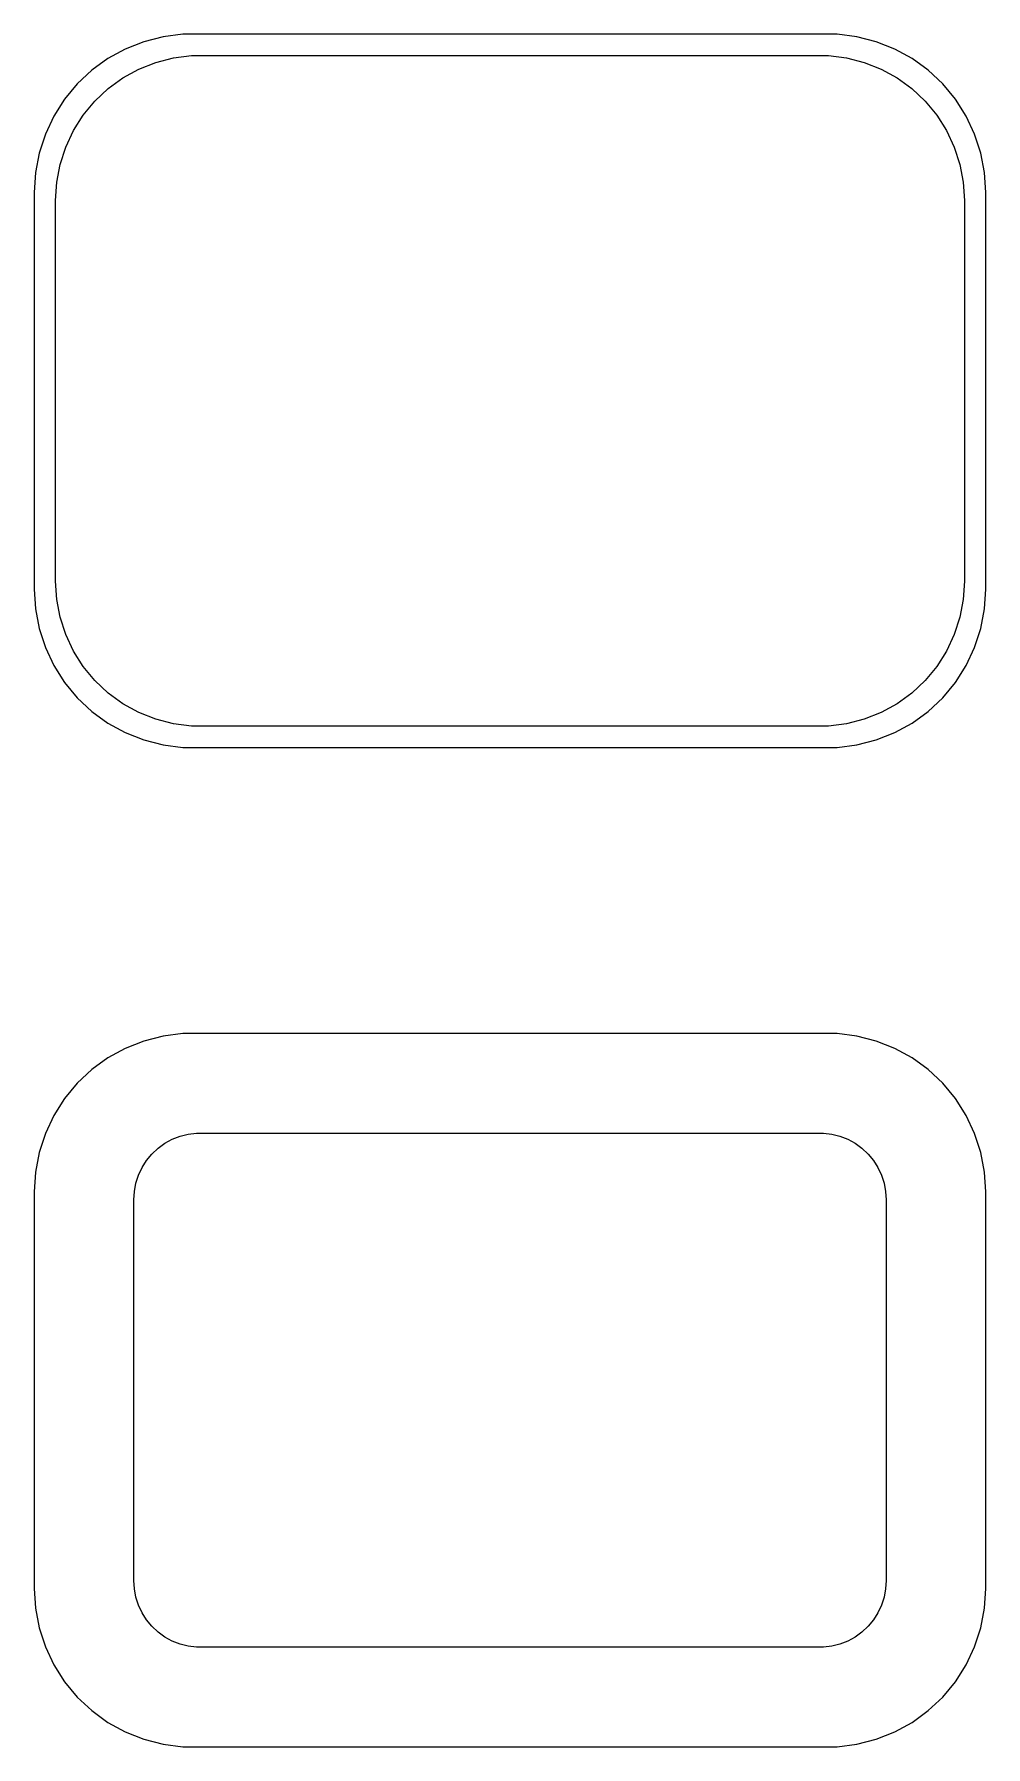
# Model space of a CAD drawing. Header units: metres. Extents: x -15 to 15, y 51.8 to 105.7.
import ezdxf

# ---------------------------------------------------------------- set-up
doc = ezdxf.new("R2010")
doc.units = ezdxf.units.M

msp = doc.modelspace()

# ---------------------------------------------------------------- linework, layer by layer
for p, q in [((-12.1289, 105.274), (-12.6791, 104.972)), ((-11.5451, 105.505), (-12.1289, 105.274)), ((-10.9369, 105.661), (-11.5451, 105.505)), ((-10.3139, 105.74), (-10.9369, 105.661)), ((10.3139, 105.74), (-10.3139, 105.74)), ((10.9369, 105.661), (10.3139, 105.74)), ((11.5451, 105.505), (10.9369, 105.661)), ((12.1289, 105.274), (11.5451, 105.505)), ((12.6791, 104.972), (12.1289, 105.274)), ((-12.6791, 104.972), (-13.1871, 104.603)), ((-11.6994, 104.643), (-11.1648, 104.854)), ((-11.1648, 104.854), (-10.6079, 104.997)), ((-10.6079, 104.997), (-10.0375, 105.069)), ((-10.0375, 105.069), (10.0375, 105.069)), ((10.0375, 105.069), (10.6079, 104.997)), ((10.6079, 104.997), (11.1648, 104.854)), ((11.1648, 104.854), (11.6994, 104.643)), ((13.1871, 104.603), (12.6791, 104.972)), ((-13.1871, 104.603), (-13.6448, 104.173)), ((-12.6684, 104.028), (-12.2032, 104.366)), ((-12.2032, 104.366), (-11.6994, 104.643)), ((11.6994, 104.643), (12.2032, 104.366)), ((12.2032, 104.366), (12.6684, 104.028)), ((13.6448, 104.173), (13.1871, 104.603)), ((-14.0451, 103.689), (-14.3815, 103.159)), ((-13.6448, 104.173), (-14.0451, 103.689)), ((-13.0875, 103.634), (-12.6684, 104.028)), ((12.6684, 104.028), (13.0875, 103.634)), ((14.0451, 103.689), (13.6448, 104.173)), ((14.3815, 103.159), (14.0451, 103.689)), ((-14.3815, 103.159), (-14.6489, 102.591)), ((-13.7621, 102.706), (-13.454, 103.191)), ((-13.454, 103.191), (-13.0875, 103.634)), ((13.0875, 103.634), (13.454, 103.191)), ((13.454, 103.191), (13.7621, 102.706)), ((14.6489, 102.591), (14.3815, 103.159)), ((-14.6489, 102.591), (-14.8429, 101.993)), ((-14.0069, 102.185), (-13.7621, 102.706)), ((13.7621, 102.706), (14.0069, 102.185)), ((14.8429, 101.993), (14.6489, 102.591)), ((-14.1846, 101.639), (-14.0069, 102.185)), ((14.0069, 102.185), (14.1846, 101.639)), ((-14.8429, 101.993), (-14.9606, 101.377)), ((-14.2923, 101.074), (-14.1846, 101.639)), ((14.1846, 101.639), (14.2923, 101.074)), ((14.9606, 101.377), (14.8429, 101.993)), ((-14.9606, 101.377), (-15, 100.75)), ((-14.3284, 100.5), (-14.2923, 101.074)), ((14.2923, 101.074), (14.3284, 100.5)), ((15, 100.75), (14.9606, 101.377)), ((-15, 100.75), (-15, 88.25)), ((-14.3284, 88.5), (-14.3284, 100.5)), ((14.3284, 100.5), (14.3284, 88.5)), ((15, 88.25), (15, 100.75)), ((-15, 88.25), (-14.9606, 87.6233)), ((-14.2923, 87.9262), (-14.3284, 88.5)), ((14.3284, 88.5), (14.2923, 87.9262)), ((14.9606, 87.6233), (15, 88.25)), ((-14.9606, 87.6233), (-14.8429, 87.0066)), ((-14.1846, 87.3614), (-14.2923, 87.9262)), ((14.2923, 87.9262), (14.1846, 87.3614)), ((14.8429, 87.0066), (14.9606, 87.6233)), ((-14.8429, 87.0066), (-14.6489, 86.4094)), ((-14.0069, 86.8146), (-14.1846, 87.3614)), ((14.1846, 87.3614), (14.0069, 86.8146)), ((14.6489, 86.4094), (14.8429, 87.0066)), ((-14.6489, 86.4094), (-14.3815, 85.8412)), ((-13.7621, 86.2943), (-14.0069, 86.8146)), ((14.0069, 86.8146), (13.7621, 86.2943)), ((14.3815, 85.8412), (14.6489, 86.4094)), ((-14.3815, 85.8412), (-14.0451, 85.3111)), ((-13.454, 85.8089), (-13.7621, 86.2943)), ((13.7621, 86.2943), (13.454, 85.8089)), ((14.0451, 85.3111), (14.3815, 85.8412)), ((-14.0451, 85.3111), (-13.6448, 84.8273)), ((-13.0875, 85.3658), (-13.454, 85.8089)), ((-12.6684, 84.9723), (-13.0875, 85.3658)), ((13.0875, 85.3658), (12.6684, 84.9723)), ((13.454, 85.8089), (13.0875, 85.3658)), ((13.6448, 84.8273), (14.0451, 85.3111)), ((-13.6448, 84.8273), (-13.1871, 84.3974)), ((-12.2032, 84.6343), (-12.6684, 84.9723)), ((12.6684, 84.9723), (12.2032, 84.6343)), ((13.1871, 84.3974), (13.6448, 84.8273)), ((-13.1871, 84.3974), (-12.6791, 84.0284)), ((-11.6994, 84.3573), (-12.2032, 84.6343)), ((-11.1648, 84.1456), (-11.6994, 84.3573)), ((11.6994, 84.3573), (11.1648, 84.1456)), ((12.2032, 84.6343), (11.6994, 84.3573)), ((12.6791, 84.0284), (13.1871, 84.3974)), ((-12.6791, 84.0284), (-12.1289, 83.7259)), ((-12.1289, 83.7259), (-11.5451, 83.4947)), ((-10.6079, 84.0027), (-11.1648, 84.1456)), ((-10.0375, 83.9306), (-10.6079, 84.0027)), ((10.0375, 83.9306), (-10.0375, 83.9306)), ((10.6079, 84.0027), (10.0375, 83.9306)), ((11.1648, 84.1456), (10.6079, 84.0027)), ((11.5451, 83.4947), (12.1289, 83.7259)), ((12.1289, 83.7259), (12.6791, 84.0284)), ((-11.5451, 83.4947), (-10.9369, 83.3386)), ((-10.9369, 83.3386), (-10.3139, 83.2599)), ((-10.3139, 83.2599), (10.3139, 83.2599)), ((10.3139, 83.2599), (10.9369, 83.3386)), ((10.9369, 83.3386), (11.5451, 83.4947)), ((-11.5451, 74.0053), (-12.1289, 73.7741)), ((-10.9369, 74.1614), (-11.5451, 74.0053)), ((-10.3139, 74.2401), (-10.9369, 74.1614)), ((10.3139, 74.2401), (-10.3139, 74.2401)), ((10.9369, 74.1614), (10.3139, 74.2401)), ((11.5451, 74.0053), (10.9369, 74.1614)), ((12.1289, 73.7741), (11.5451, 74.0053)), ((-12.6791, 73.4716), (-13.1871, 73.1026)), ((-12.1289, 73.7741), (-12.6791, 73.4716)), ((12.6791, 73.4716), (12.1289, 73.7741)), ((13.1871, 73.1026), (12.6791, 73.4716)), ((-13.1871, 73.1026), (-13.6448, 72.6727)), ((13.6448, 72.6727), (13.1871, 73.1026)), ((-13.6448, 72.6727), (-14.0451, 72.1889)), ((14.0451, 72.1889), (13.6448, 72.6727)), ((-14.0451, 72.1889), (-14.3815, 71.6588)), ((14.3815, 71.6588), (14.0451, 72.1889)), ((-14.3815, 71.6588), (-14.6489, 71.0906)), ((14.6489, 71.0906), (14.3815, 71.6588)), ((-14.6489, 71.0906), (-14.8429, 70.4934)), ((-11.0947, 70.6255), (-10.8804, 70.7812)), ((-10.8804, 70.7812), (-10.6482, 70.9088)), ((-10.6482, 70.9088), (-10.4019, 71.0064)), ((-10.4019, 71.0064), (-10.1453, 71.0723)), ((-10.1453, 71.0723), (-9.8825, 71.1055)), ((-9.8825, 71.1055), (9.8825, 71.1055)), ((9.8825, 71.1055), (10.1453, 71.0723)), ((10.1453, 71.0723), (10.4019, 71.0064)), ((10.4019, 71.0064), (10.6482, 70.9088)), ((10.6482, 70.9088), (10.8804, 70.7812)), ((10.8804, 70.7812), (11.0947, 70.6255)), ((14.8429, 70.4934), (14.6489, 71.0906)), ((-14.8429, 70.4934), (-14.9606, 69.8767)), ((-11.5987, 70.0163), (-11.4567, 70.24)), ((-11.4567, 70.24), (-11.2878, 70.4441)), ((-11.2878, 70.4441), (-11.0947, 70.6255)), ((11.0947, 70.6255), (11.2878, 70.4441)), ((11.2878, 70.4441), (11.4567, 70.24)), ((11.4567, 70.24), (11.5987, 70.0163)), ((14.9606, 69.8767), (14.8429, 70.4934)), ((-14.9606, 69.8767), (-15, 69.25)), ((-11.7934, 69.5246), (-11.7115, 69.7766)), ((-11.7115, 69.7766), (-11.5987, 70.0163)), ((11.5987, 70.0163), (11.7115, 69.7766)), ((11.7115, 69.7766), (11.7934, 69.5246)), ((15, 69.25), (14.9606, 69.8767)), ((-15, 69.25), (-15, 56.75)), ((-11.8596, 69), (-11.843, 69.2644)), ((-11.843, 69.2644), (-11.7934, 69.5246)), ((11.7934, 69.5246), (11.843, 69.2644)), ((11.843, 69.2644), (11.8596, 69)), ((15, 56.75), (15, 69.25)), ((-11.8596, 57), (-11.8596, 69)), ((11.8596, 69), (11.8596, 57)), ((-15, 56.75), (-14.9606, 56.1233)), ((-11.843, 56.7356), (-11.8596, 57)), ((-11.7934, 56.4754), (-11.843, 56.7356)), ((11.843, 56.7356), (11.7934, 56.4754)), ((11.8596, 57), (11.843, 56.7356)), ((14.9606, 56.1233), (15, 56.75)), ((-11.7115, 56.2234), (-11.7934, 56.4754)), ((-11.5987, 55.9837), (-11.7115, 56.2234)), ((11.7115, 56.2234), (11.5987, 55.9837)), ((11.7934, 56.4754), (11.7115, 56.2234)), ((-14.9606, 56.1233), (-14.8429, 55.5066)), ((-11.4567, 55.76), (-11.5987, 55.9837)), ((-11.2878, 55.5559), (-11.4567, 55.76)), ((11.4567, 55.76), (11.2878, 55.5559)), ((11.5987, 55.9837), (11.4567, 55.76)), ((14.8429, 55.5066), (14.9606, 56.1233)), ((-14.8429, 55.5066), (-14.6489, 54.9094)), ((-11.0947, 55.3745), (-11.2878, 55.5559)), ((-10.8804, 55.2188), (-11.0947, 55.3745)), ((-10.6482, 55.0912), (-10.8804, 55.2188)), ((-10.4019, 54.9936), (-10.6482, 55.0912)), ((10.6482, 55.0912), (10.4019, 54.9936)), ((10.8804, 55.2188), (10.6482, 55.0912)), ((11.0947, 55.3745), (10.8804, 55.2188)), ((11.2878, 55.5559), (11.0947, 55.3745)), ((14.6489, 54.9094), (14.8429, 55.5066)), ((-14.6489, 54.9094), (-14.3815, 54.3412)), ((-10.1453, 54.9277), (-10.4019, 54.9936)), ((-9.8825, 54.8945), (-10.1453, 54.9277)), ((9.8825, 54.8945), (-9.8825, 54.8945)), ((10.1453, 54.9277), (9.8825, 54.8945)), ((10.4019, 54.9936), (10.1453, 54.9277)), ((14.3815, 54.3412), (14.6489, 54.9094)), ((-14.3815, 54.3412), (-14.0451, 53.8111)), ((14.0451, 53.8111), (14.3815, 54.3412)), ((-14.0451, 53.8111), (-13.6448, 53.3273)), ((13.6448, 53.3273), (14.0451, 53.8111)), ((-13.6448, 53.3273), (-13.1871, 52.8974)), ((13.1871, 52.8974), (13.6448, 53.3273)), ((-13.1871, 52.8974), (-12.6791, 52.5284)), ((-12.6791, 52.5284), (-12.1289, 52.2259)), ((12.1289, 52.2259), (12.6791, 52.5284)), ((12.6791, 52.5284), (13.1871, 52.8974)), ((-12.1289, 52.2259), (-11.5451, 51.9947)), ((-11.5451, 51.9947), (-10.9369, 51.8386)), ((-10.9369, 51.8386), (-10.3139, 51.7599)), ((10.3139, 51.7599), (10.9369, 51.8386)), ((10.9369, 51.8386), (11.5451, 51.9947)), ((11.5451, 51.9947), (12.1289, 52.2259)), ((-10.3139, 51.7599), (10.3139, 51.7599))]:
    msp.add_line(p, q)

doc.saveas('drawing.dxf')
